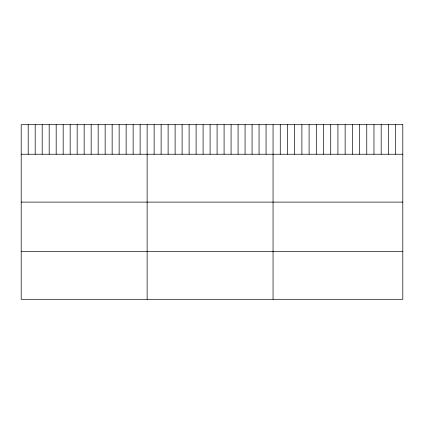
<?xml version="1.0" encoding="UTF-8"?>
<svg xmlns="http://www.w3.org/2000/svg" width="424" height="424" viewBox="0 0 424 424"><rect width="100%" height="100%" fill="white"/><g stroke="black" fill="none" stroke-linecap="round" stroke-linejoin="round"><path stroke-width="0.64" d="M21.2 154.23L402.8 154.23M21.2 202.105L402.8 202.105M21.2 251.427L402.8 251.427M395.592 124.698L395.592 154.23M388.384 124.698L388.384 154.23M381.176 124.698L381.176 154.23M373.968 124.698L373.968 154.23M366.76 124.698L366.76 154.23M359.552 124.698L359.552 154.23M352.344 124.698L352.344 154.23M345.136 124.698L345.136 154.23M337.928 124.698L337.928 154.23M330.72 124.698L330.72 154.23M323.512 124.698L323.512 154.23M316.304 124.698L316.304 154.23M309.096 124.698L309.096 154.23M301.888 124.698L301.888 154.23M294.68 124.698L294.68 154.23M287.472 124.698L287.472 154.23M280.264 124.698L280.264 154.23M273.056 124.698L273.056 299.302M266.06 124.698L266.06 154.23M259.064 124.698L259.064 154.23M252.068 124.698L252.068 154.23M245.072 124.698L245.072 154.23M238.076 124.698L238.076 154.23M231.08 124.698L231.08 154.23M224.084 124.698L224.084 154.23M217.088 124.698L217.088 154.23M210.092 124.698L210.092 154.23M203.096 124.698L203.096 154.23M196.1 124.698L196.1 154.23M189.104 124.698L189.104 154.23M182.108 124.698L182.108 154.23M175.112 124.698L175.112 154.23M168.116 124.698L168.116 154.23M161.12 124.698L161.12 154.23M154.124 124.698L154.124 154.23M147.128 124.698L147.128 299.302M140.132 124.698L140.132 154.23M133.136 124.698L133.136 154.23M126.14 124.698L126.14 154.23M119.144 124.698L119.144 154.23M112.148 124.698L112.148 154.23M105.152 124.698L105.152 154.23M98.156 124.698L98.156 154.23M91.16 124.698L91.16 154.23M84.164 124.698L84.164 154.23M77.168 124.698L77.168 154.23M70.172 124.698L70.172 154.23M63.176 124.698L63.176 154.23M56.18 124.698L56.18 154.23M49.184 124.698L49.184 154.23M42.188 124.698L42.188 154.23M35.192 124.698L35.192 154.23M28.196 124.698L28.196 154.23M402.8 124.698L21.2 124.698L21.2 299.302L402.8 299.302L402.8 124.698"/></g></svg>
